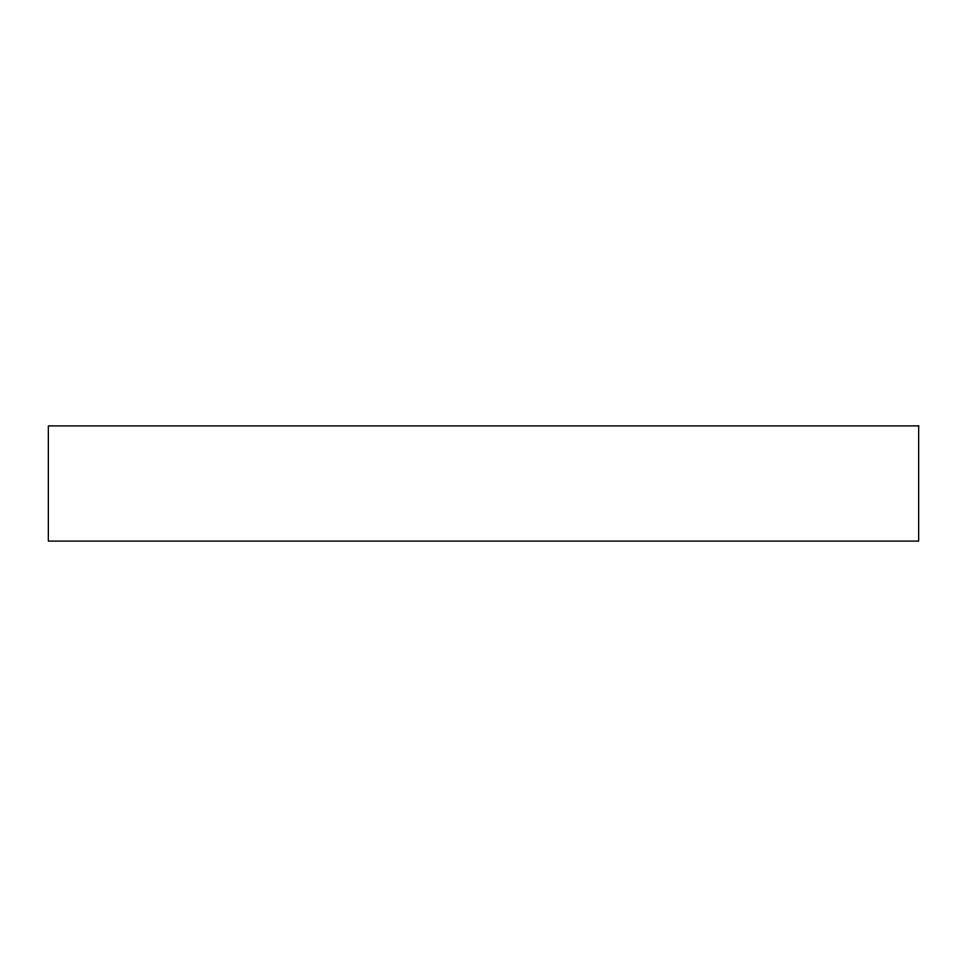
<?xml version="1.0" encoding="UTF-8"?>
<svg xmlns="http://www.w3.org/2000/svg" width="967" height="967" viewBox="0 0 967 967"><rect width="100%" height="100%" fill="white"/><g stroke="black" fill="none" stroke-linecap="round" stroke-linejoin="round"><path stroke-width="1.45" d="M918.65 425.903L48.35 425.903L48.35 541.097L918.65 541.097L918.65 425.903"/></g></svg>
